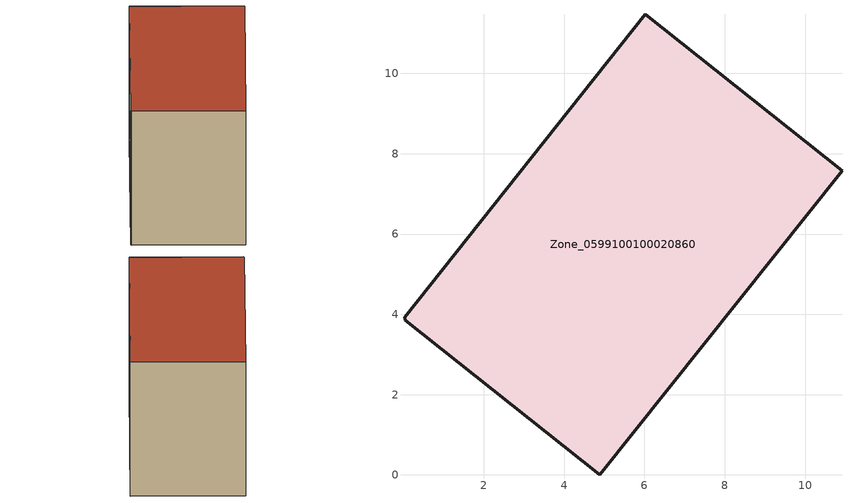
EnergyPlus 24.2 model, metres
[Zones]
Zone_0599100100020860
 floor ground (C_G): 0.03,3.93 6.02,11.48 10.92,7.57 4.89,0 0.05,3.86 z0.51
 wall outside (C_F): 10.92,7.57 6.02,11.48 0.03,3.93 0.05,3.86 4.89,0 10.92,7.57 z0.51:9.47
 roof outside (C_R): 6.02,11.48 0.03,3.93 0.05,3.86 4.89,0 10.92,7.57 z9.47
[BUILDING]
Pand.0599100100020860: North Axis=0; Terrain=City; Loads Convergence Tolerance Value=0.04; Temperature Convergence Tolerance Value=0.4; Solar Distribution=FullExterior; Maximum Number of Warmup Days=25; Minimum Number of Warmup Days=1
[Site:Location]
Rotterdam.The.Hague.AP_ZH_NLD Design_Conditions: Latitude=51.96; Longitude=4.45; Time Zone=1; Elevation=-4.5
[SITE:GROUNDTEMPERATURE:BUILDINGSURFACE]
18, 18, 18, 18, 18, 18, 18, 18, 18, 18, 18, 18
[MATERIAL] Thermal Absorptance=0.9; Solar Absorptance=0.7; Visible Absorptance=0.7
Name | Roughness | Thickness | Conductivity | Density | Specific Heat
G.TC.2015-2018 | MediumSmooth | 0.15 | 0.0428571 | 540 | 1210
F.TC.2015-2018 | Rough | 0.3 | 0.0666667 | 1920 | 840
R.TC.2015-2018 | MediumRough | 0.2 | 0.0333333 | 1500 | 1000
[CONSTRUCTION]
C_G: G.TC.2015-2018
C_F: F.TC.2015-2018
C_R: R.TC.2015-2018
[ZONE]
Zone_0599100100020860: Type=1; Multiplier=1; Ceiling Height=Autocalculate; Volume=Autocalculate; Floor Area=autocalculate; Part of Total Floor Area=Yes
[ZONEINFILTRATION:DESIGNFLOWRATE]
Infil_Zone_0599100100020860: Zone or ZoneList or Space or SpaceList=Zone_0599100100020860; Schedule=AlwaysOn; Design Flow Rate Calculation Method=Flow/Area; Flow Rate per Floor Area=0.0015; Constant Term Coefficient=1; Temperature Term Coefficient=0; Velocity Term Coefficient=0; Velocity Squared Term Coefficient=0
[HVACTEMPLATE:ZONE:IDEALLOADSAIRSYSTEM]
Zone_0599100100020860: Maximum Heating Supply Air Temperature=50; Minimum Cooling Supply Air Temperature=13; Maximum Heating Supply Air Humidity Ratio=0.0156; Minimum Cooling Supply Air Humidity Ratio=0.0077; Heating Limit=NoLimit; Cooling Limit=NoLimit; Dehumidification Control Type=ConstantSensibleHeatRatio; Cooling Sensible Heat Ratio=0.7; Dehumidification Setpoint=60; Humidification Control Type=None; Humidification Setpoint=30; Outdoor Air Method=None; Outdoor Air Flow Rate per Person=0.00944; Outdoor Air Flow Rate per Zone Floor Area=0; Outdoor Air Flow Rate per Zone=0; Demand Controlled Ventilation Type=None; Outdoor Air Economizer Type=NoEconomizer; Heat Recovery Type=None; Sensible Heat Recovery Effectiveness=0.7; Latent Heat Recovery Effectiveness=0.65
[ZONECONTROL:THERMOSTAT]
ThermostatControl_Zone_0599100100020860: Zone or ZoneList=Zone_0599100100020860; Control Type Schedule=DualSetpointControlType; Control 1=Thermostat_Zone_0599100100020860; Temperature Difference Between Cutout And Setpoint=0
[THERMOSTATSETPOINT:DUALSETPOINT]
Thermostat_Zone_0599100100020860: Heating Setpoint Temperature Schedule=HeatingSetpoint_Zone_0599100100020860; Cooling Setpoint Temperature Schedule=CoolingSetpoint_Zone_0599100100020860
[SCHEDULE:COMPACT]
HeatingSetpoint_Zone_0599100100020860: Through: 12/31, For: AllDays, Until: 24:00, 21
CoolingSetpoint_Zone_0599100100020860: Through: 12/31, For: AllDays, Until: 24:00, 24
DualSetpointControlType: Through: 12/31, For: AllDays, Until: 24:00, 4
AlwaysOn: Through: 12/31, For: AllDays, Until: 24:00, 1
